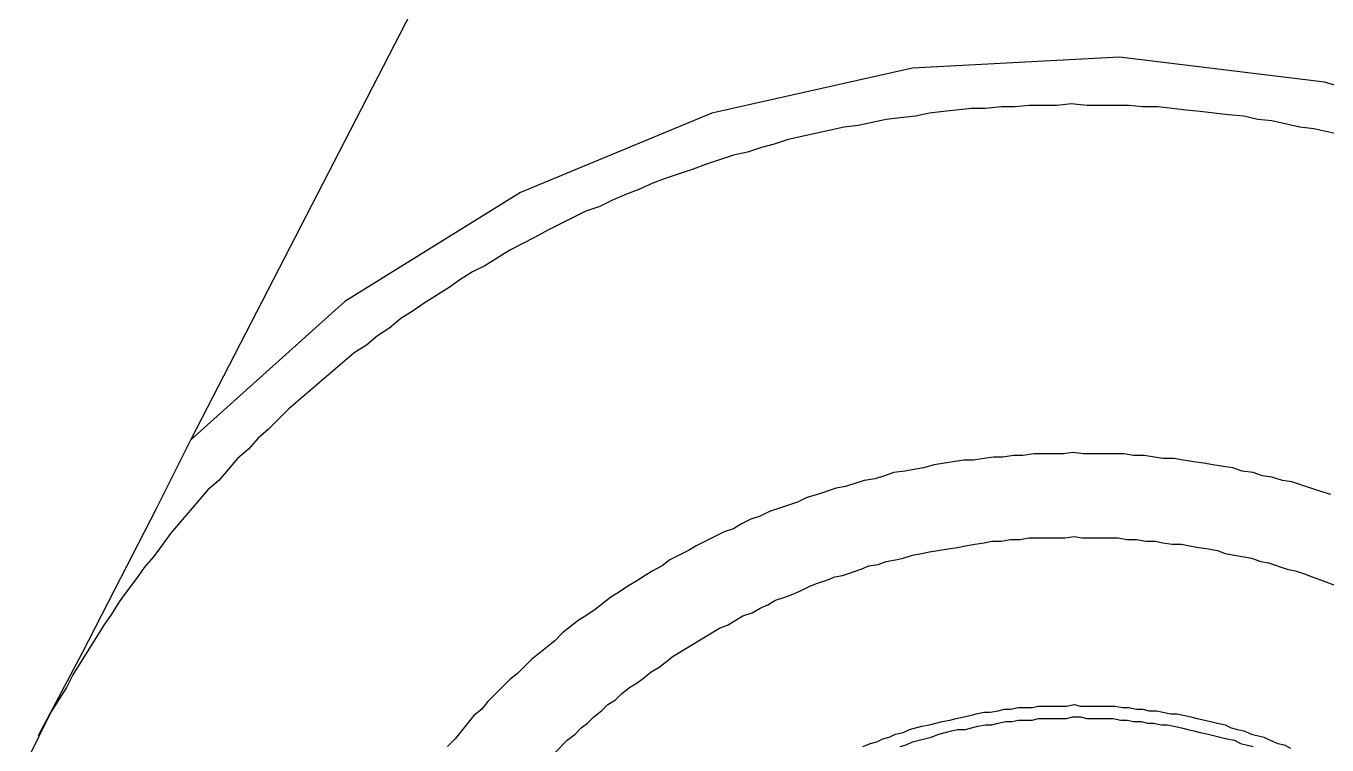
# Model space of a CAD drawing. Header units: inches. Extents: x 0 to 11, y 0.3 to 17.
# Drawn here: x 3.073 to 3.77, y 6.852 to 7.238 of the extents above; entities that cross this region are included whole.
import ezdxf

# ---------------------------------------------------------------- set-up
doc = ezdxf.new("R2010")
doc.units = ezdxf.units.IN
doc.header["$MEASUREMENT"] = 0
doc.layers.add('Layer 1', color=7, linetype='Continuous')

msp = doc.modelspace()

# ---------------------------------------------------------------- linework, layer by layer
at = {"layer": 'Layer 1', "color": 7, "lineweight": 25, "true_color": 0xffffff}
for points in [[(3.16167, 7.01583), (3.43917, 7.55417)], [(3.97417, 7.12583), (3.875, 7.17584), (3.76917, 7.20751), (3.65917, 7.22084), (3.54833, 7.21501), (3.44084, 7.19084), (3.33833, 7.14833), (3.24417, 7.09001), (3.16167, 7.01583)], [(3.78583, 7.1775), (3.76333, 7.1825), (3.75583, 7.18334), (3.74083, 7.18667), (3.73333, 7.1875), (3.72583, 7.18917), (3.7175, 7.19), (3.71, 7.19084), (3.7025, 7.19166), (3.695, 7.1925), (3.6875, 7.19333), (3.68, 7.19417), (3.67166, 7.19417), (3.66416, 7.195), (3.64167, 7.195), (3.63333, 7.19583), (3.62583, 7.195), (3.61083, 7.195), (3.60333, 7.19417), (3.59583, 7.19417), (3.5875, 7.19333), (3.58, 7.19333), (3.565, 7.19166), (3.5575, 7.19084), (3.55, 7.18917), (3.54167, 7.18833), (3.53417, 7.1875), (3.52667, 7.18583), (3.51917, 7.18416), (3.51166, 7.18334), (3.48167, 7.17666), (3.47417, 7.17417), (3.4675, 7.1725), (3.46, 7.17), (3.4525, 7.16833), (3.445, 7.16584), (3.4375, 7.16333), (3.43083, 7.16083), (3.41583, 7.15583), (3.40917, 7.15333), (3.40167, 7.15), (3.395, 7.1475), (3.3875, 7.14417), (3.38083, 7.14083), (3.37333, 7.13833), (3.35333, 7.12834), (3.34583, 7.12417), (3.3325, 7.1175), (3.31917, 7.10917), (3.3125, 7.10583), (3.30583, 7.10167), (3.3, 7.09749), (3.28667, 7.08917), (3.28084, 7.085), (3.27417, 7.08084), (3.26833, 7.07583), (3.26166, 7.07167), (3.25583, 7.06666), (3.24917, 7.0625), (3.21417, 7.0325), (3.20334, 7.02166), (3.1975, 7.01667), (3.1925, 7.01084), (3.18667, 7.00583), (3.17667, 6.99417), (3.17083, 6.98916), (3.15083, 6.96583), (3.14667, 6.96), (3.14167, 6.95333), (3.13666, 6.9475), (3.1325, 6.94166), (3.1275, 6.935), (3.12333, 6.92917), (3.11917, 6.9225), (3.115, 6.91667), (3.09833, 6.89), (3.095, 6.88333), (3.08667, 6.87), (3.07333, 6.84333)], [(3.08, 6.8575), (3.10333, 6.90167), (3.12084, 6.93583), (3.14333, 6.97917), (3.16167, 7.01583)], [(3.7725, 6.98667), (3.76667, 6.98834), (3.75167, 6.99333), (3.74666, 6.99417), (3.74083, 6.99584), (3.73583, 6.99666), (3.73083, 6.99833), (3.725, 6.99917), (3.72, 7.00083), (3.715, 7.00167), (3.70917, 7.0025), (3.70417, 7.00334), (3.69916, 7.00416), (3.69333, 7.005), (3.68833, 7.00583), (3.6825, 7.00583), (3.6725, 7.0075), (3.66667, 7.0075), (3.66167, 7.00833), (3.64, 7.00833), (3.63417, 7.00917), (3.62916, 7.00833), (3.61334, 7.00833), (3.6075, 7.0075), (3.6025, 7.0075), (3.59667, 7.00667), (3.59167, 7.00667), (3.58667, 7.00583), (3.58083, 7.005), (3.57583, 7.005), (3.57, 7.00416), (3.56, 7.0025), (3.55417, 7.00083), (3.54417, 6.99917), (3.53833, 6.99833), (3.53333, 6.99666), (3.52833, 6.995), (3.5225, 6.99417), (3.5125, 6.99083), (3.5075, 6.99), (3.4975, 6.98667), (3.49167, 6.985), (3.48667, 6.9825), (3.47167, 6.9775), (3.46667, 6.975), (3.46167, 6.97333), (3.45667, 6.97084), (3.4525, 6.96833), (3.4475, 6.96666), (3.4325, 6.95916), (3.42833, 6.95667), (3.41833, 6.95166), (3.41416, 6.94834), (3.40917, 6.94583), (3.405, 6.94333), (3.4, 6.94), (3.39583, 6.9375), (3.39084, 6.93416), (3.38666, 6.93167), (3.37834, 6.92499), (3.37333, 6.92167), (3.36917, 6.91916), (3.36083, 6.9125), (3.35667, 6.90834), (3.34416, 6.89833), (3.33667, 6.89083), (3.3325, 6.88751), (3.32083, 6.87583), (3.3175, 6.87166), (3.31333, 6.86833), (3.30333, 6.85583), (3.29917, 6.85167)], [(3.35667, 6.84833), (3.36334, 6.85499), (3.3675, 6.85833), (3.37084, 6.86167), (3.37417, 6.86416), (3.3775, 6.8675), (3.38167, 6.87084), (3.385, 6.87417), (3.38917, 6.87667), (3.3925, 6.88), (3.39667, 6.88333), (3.40083, 6.88584), (3.40417, 6.88833), (3.40833, 6.89167), (3.4125, 6.89417), (3.41583, 6.89666), (3.42, 6.9), (3.445, 6.915), (3.44916, 6.91667), (3.4575, 6.92167), (3.4625, 6.92334), (3.46667, 6.92584), (3.47083, 6.9275), (3.475, 6.93), (3.48, 6.93167), (3.48416, 6.93334), (3.48834, 6.935), (3.49333, 6.9375), (3.4975, 6.93917), (3.5025, 6.94084), (3.50667, 6.9425), (3.51083, 6.94333), (3.52083, 6.94667), (3.525, 6.94834), (3.53, 6.94916), (3.53417, 6.95083), (3.53916, 6.95166), (3.54333, 6.9525), (3.54833, 6.95417), (3.55333, 6.955), (3.5575, 6.95584), (3.5675, 6.95751), (3.5725, 6.95833), (3.57667, 6.95916), (3.58167, 6.96), (3.58667, 6.96083), (3.59083, 6.96167), (3.59583, 6.96167), (3.60083, 6.9625), (3.60583, 6.9625), (3.61083, 6.96334), (3.63, 6.96334), (3.635, 6.96417)], [(3.635, 6.96417), (3.63917, 6.96334), (3.65833, 6.96334), (3.66333, 6.9625), (3.66833, 6.9625), (3.67333, 6.96167), (3.67833, 6.96167), (3.6825, 6.96083), (3.6875, 6.96), (3.6925, 6.96), (3.69667, 6.95916), (3.70167, 6.95833), (3.70667, 6.95751), (3.71167, 6.95667), (3.71583, 6.955), (3.72583, 6.95333), (3.73, 6.9525), (3.735, 6.95083), (3.73917, 6.95001), (3.74917, 6.94667), (3.75334, 6.94583), (3.75833, 6.94417), (3.7625, 6.9425), (3.7675, 6.94084), (3.77583, 6.9375)], [(3.52167, 6.85167), (3.52583, 6.85334), (3.52917, 6.85417), (3.5325, 6.85583), (3.53583, 6.85666), (3.53916, 6.85833), (3.54333, 6.85917), (3.54666, 6.86084), (3.55333, 6.86249), (3.5575, 6.86334), (3.56417, 6.865), (3.56833, 6.86583), (3.57167, 6.86667), (3.57583, 6.8675), (3.57917, 6.86833), (3.5825, 6.86917), (3.58667, 6.87), (3.59, 6.87), (3.59416, 6.87084), (3.5975, 6.87166), (3.60083, 6.87166), (3.605, 6.8725), (3.6125, 6.8725), (3.61583, 6.87333), (3.63083, 6.87333), (3.635, 6.87417)], [(3.635, 6.87417), (3.63833, 6.87333), (3.65666, 6.87333), (3.66083, 6.8725), (3.66416, 6.8725), (3.66833, 6.87166), (3.67166, 6.87166), (3.675, 6.87084), (3.67917, 6.87084), (3.6825, 6.87), (3.68667, 6.86917), (3.69, 6.86917), (3.69417, 6.86833), (3.6975, 6.8675), (3.70083, 6.86667), (3.705, 6.86583), (3.71167, 6.86416), (3.71583, 6.86334), (3.71916, 6.86167), (3.7225, 6.86084), (3.72583, 6.86), (3.73, 6.85833), (3.73667, 6.85666), (3.74, 6.85499), (3.74417, 6.85334), (3.7475, 6.8525), (3.75083, 6.85083)], [(3.54167, 6.85167), (3.545, 6.8525), (3.54833, 6.85417), (3.55834, 6.85666), (3.5625, 6.85833), (3.56584, 6.85917), (3.56917, 6.86), (3.5725, 6.86084), (3.57667, 6.86084), (3.58, 6.86167), (3.58333, 6.86249), (3.5875, 6.86334), (3.59083, 6.86334), (3.59416, 6.86416), (3.59833, 6.865), (3.60166, 6.865), (3.605, 6.86583), (3.6125, 6.86583), (3.61583, 6.86667), (3.63083, 6.86667), (3.63417, 6.8675), (3.63833, 6.8675), (3.64167, 6.86667), (3.65584, 6.86667), (3.66, 6.86583), (3.66333, 6.86583), (3.66667, 6.865), (3.67083, 6.865), (3.67417, 6.86416), (3.6775, 6.86416), (3.68167, 6.86334), (3.685, 6.86334), (3.68833, 6.86249), (3.6925, 6.86167), (3.69583, 6.86084), (3.69916, 6.86), (3.7025, 6.85917), (3.70667, 6.85833), (3.71667, 6.85583), (3.72083, 6.85499), (3.72417, 6.85334), (3.73083, 6.85167)]]:
    msp.add_lwpolyline(points, dxfattribs=at)

doc.saveas('drawing.dxf')
